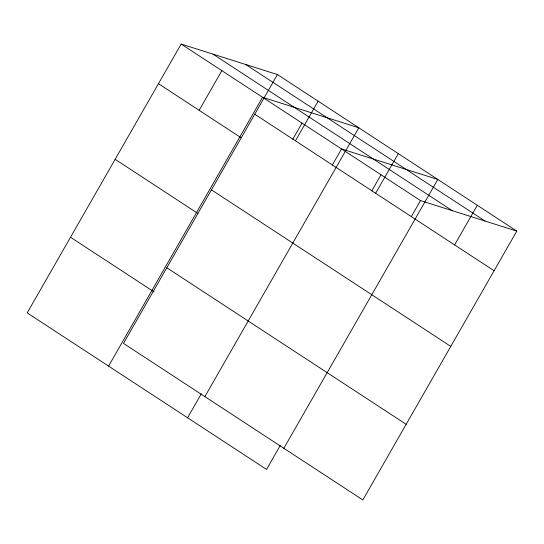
<?xml version="1.0" encoding="UTF-8"?>
<svg xmlns="http://www.w3.org/2000/svg" width="544" height="544" viewBox="0 0 544 544"><rect width="100%" height="100%" fill="white"/><g stroke="black" fill="none" stroke-linecap="round" stroke-linejoin="round"><path stroke-width="0.82" d="M277.447 74.562L123.488 343.4L362.834 499.95L516.8 231.112L277.447 74.562L181.166 44.05L27.2 312.888L266.553 469.438L280.296 445.441M199.152 110.303L221.857 70.666M108.582 366.112L262.541 97.281L358.829 127.792L204.864 396.624M292.788 139.257L302.036 123.107M295.44 140.814L318.138 101.177M187.564 417.778L201.307 393.774M332.282 165.09L341.53 148.94L437.811 179.452L283.852 448.283M371.776 190.924L381.024 174.774M375.618 193.256L398.324 153.619M411.264 216.75L420.512 200.6L516.8 231.112M454.607 244.922L477.306 205.278M245.677 64.491L485.024 221.041M212.935 54.121L452.288 210.671M181.166 44.05L420.512 200.6M254.748 114.199L494.102 270.749M158.46 83.694L241.25 137.843M211.432 189.836L450.779 346.385M115.144 159.324L197.934 213.472M166.804 267.764L406.15 424.313M70.516 237.252L154.013 291.863"/></g></svg>
